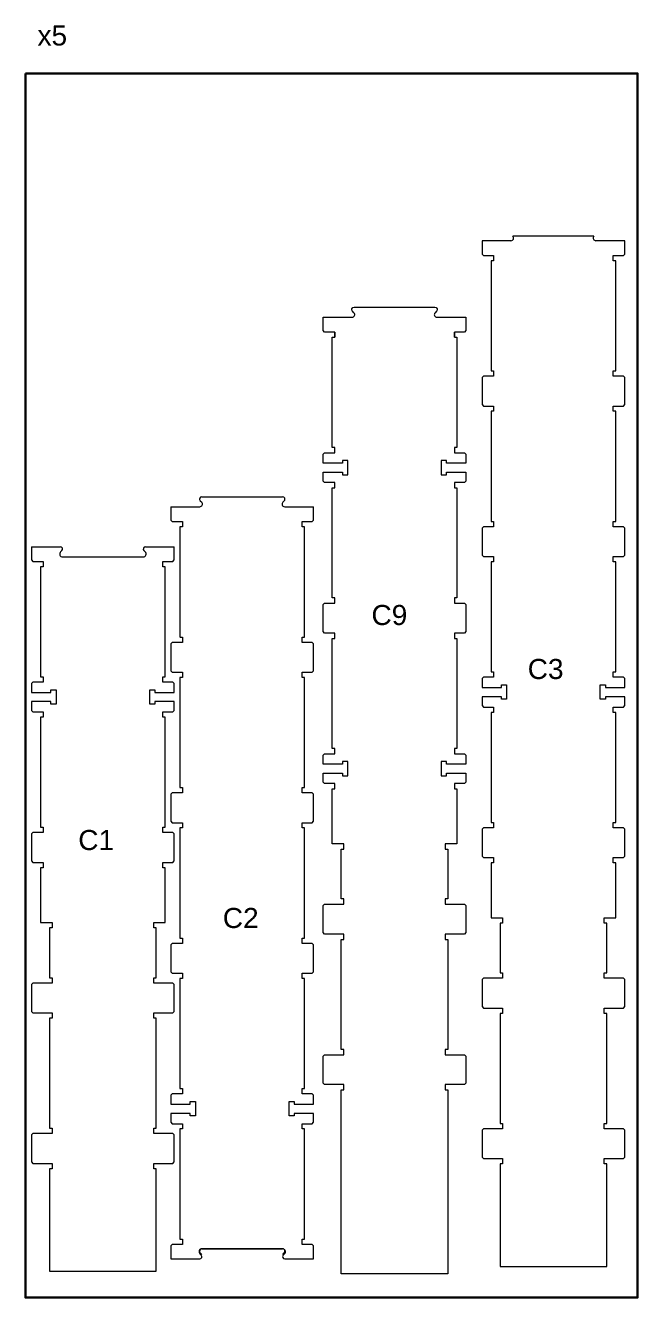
# Model space of a CAD drawing. Header units: millimetres. Extents: x 47343 to 66013, y -73719 to -63321.
# Drawn here: x 60766 to 61986, y -65857 to -63321 of the extents above; entities that cross this region are included whole.
import ezdxf

# ---------------------------------------------------------------- set-up
doc = ezdxf.new("R2010")
doc.units = ezdxf.units.MM
doc.header["$MEASUREMENT"] = 0
doc.layers.add('PLY BOARDS', color=1, linetype='CONTINUOUS', lineweight=30)
doc.layers.add('SHEETS', color=7, linetype='CONTINUOUS', lineweight=5)

msp = doc.modelspace()

# ---------------------------------------------------------------- linework, layer by layer
at = {"layer": 'PLY BOARDS'}
msp.add_lwpolyline([(60766.4, -63417.1), (61986.4, -63417.1), (61986.4, -65857.1), (60766.4, -65857.1)], close=True, dxfattribs=at)
at = {"layer": 'SHEETS'}
for p, q in [((61899.6, -63741.6), (61737.8, -63741.6)), ((61734.1, -63750.6), (61676.5, -63750.6)), ((61676.5, -63750.6), (61676.5, -63777.2)), ((61961, -63750.6), (61903.3, -63750.6)), ((61961, -63777.2), (61961, -63750.6)), ((61676.5, -63777.2), (61679.3, -63780.1)), ((61679.3, -63780.1), (61699.5, -63780.1)), ((61699.5, -63790.6), (61694.5, -63790.6)), ((61694.5, -63790.6), (61694.5, -64010.1)), ((61699.5, -63780.1), (61699.5, -63790.6)), ((61938, -63790.6), (61938, -63780.1)), ((61938, -63780.1), (61958.1, -63780.1)), ((61943, -63790.6), (61938, -63790.6)), ((61943, -64010.1), (61943, -63790.6)), ((61958.1, -63780.1), (61961, -63777.2)), ((61679.3, -64020.6), (61676.5, -64023.4)), ((61676.5, -64023.4), (61676.5, -64077.2)), ((61699.5, -64020.6), (61679.3, -64020.6)), ((61694.5, -64010.1), (61699.5, -64010.1)), ((61699.5, -64010.1), (61699.5, -64020.6)), ((61938, -64020.6), (61938, -64010.1)), ((61938, -64010.1), (61943, -64010.1)), ((61958.1, -64020.6), (61938, -64020.6)), ((61961, -64023.4), (61958.1, -64020.6)), ((61961, -64077.2), (61961, -64023.4)), ((61676.5, -64077.2), (61679.3, -64080.1)), ((61958.1, -64080.1), (61961, -64077.2)), ((61679.3, -64080.1), (61699.5, -64080.1)), ((61699.5, -64090.6), (61694.5, -64090.6)), ((61694.5, -64090.6), (61694.5, -64310.1)), ((61699.5, -64080.1), (61699.5, -64090.6)), ((61938, -64090.6), (61938, -64080.1)), ((61938, -64080.1), (61958.1, -64080.1)), ((61943, -64090.6), (61938, -64090.6)), ((61943, -64310.1), (61943, -64090.6)), ((61114.7, -64269), (61117.7, -64271.9)), ((61118.1, -64260.8), (61278.9, -64260.8)), ((61279.4, -64271.9), (61282.3, -64269)), ((61056.3, -64280.8), (61056.3, -64307.5)), ((61056.3, -64280.8), (61113.9, -64280.8)), ((61283.1, -64280.8), (61340.8, -64280.8)), ((61340.8, -64307.5), (61340.8, -64280.8)), ((61056.3, -64307.5), (61059.1, -64310.3)), ((61059.1, -64310.3), (61079.3, -64310.3)), ((61074.3, -64320.8), (61074.3, -64540.3)), ((61079.3, -64320.8), (61074.3, -64320.8)), ((61079.3, -64310.3), (61079.3, -64320.8)), ((61317.8, -64320.8), (61317.8, -64310.3)), ((61317.8, -64310.3), (61337.9, -64310.3)), ((61322.8, -64320.8), (61317.8, -64320.8)), ((61322.8, -64540.6), (61322.8, -64321.1)), ((61337.9, -64310.3), (61340.8, -64307.5)), ((61679.3, -64320.6), (61676.5, -64323.4)), ((61676.5, -64323.4), (61676.5, -64377.2)), ((61699.5, -64320.6), (61679.3, -64320.6)), ((61694.5, -64310.1), (61699.5, -64310.1)), ((61699.5, -64310.1), (61699.5, -64320.6)), ((61938, -64320.6), (61938, -64310.1)), ((61938, -64310.1), (61943, -64310.1)), ((61958.1, -64320.6), (61938, -64320.6)), ((61961, -64323.4), (61958.1, -64320.6)), ((61961, -64377.2), (61961, -64323.4)), ((60778.6, -64360.8), (60836.2, -64360.8)), ((60778.6, -64360.8), (60778.6, -64386.9)), ((60836.3, -64371), (60839.2, -64368)), ((60840.4, -64380.8), (61001.2, -64380.8)), ((61002.4, -64368), (61005.3, -64371)), ((61005.4, -64360.8), (61063.1, -64360.8)), ((61063.1, -64386.9), (61063.1, -64360.8)), ((61676.5, -64377.2), (61679.3, -64380.1)), ((61679.3, -64380.1), (61699.5, -64380.1)), ((61699.5, -64380.1), (61699.5, -64390.6)), ((61938, -64390.6), (61938, -64380.1)), ((61938, -64380.1), (61958.1, -64380.1)), ((61958.1, -64380.1), (61961, -64377.2)), ((60778.6, -64386.9), (60781.4, -64389.8)), ((60781.4, -64389.8), (60801.6, -64389.8)), ((60796.6, -64400.3), (60796.6, -64619.8)), ((60801.6, -64400.3), (60796.6, -64400.3)), ((60801.6, -64389.8), (60801.6, -64400.3)), ((61040.1, -64400.3), (61040.1, -64389.8)), ((61040.1, -64389.8), (61060.2, -64389.8)), ((61045.1, -64400.3), (61040.1, -64400.3)), ((61045.1, -64619.8), (61045.1, -64400.3)), ((61060.2, -64389.8), (61063.1, -64386.9)), ((61699.5, -64390.6), (61694.5, -64390.6)), ((61694.5, -64390.6), (61694.5, -64610.1)), ((61943, -64390.6), (61938, -64390.6)), ((61943, -64610.1), (61943, -64390.6)), ((61059.1, -64551.1), (61056.3, -64553.9)), ((61056.3, -64553.9), (61056.3, -64607.7)), ((61079.3, -64551.1), (61059.1, -64551.1)), ((61074.3, -64540.6), (61079.3, -64540.6)), ((61079.3, -64540.6), (61079.3, -64551.1)), ((61317.8, -64551.1), (61317.8, -64540.6)), ((61317.8, -64540.6), (61322.8, -64540.6)), ((61337.9, -64551.1), (61317.8, -64551.1)), ((61340.8, -64553.9), (61337.9, -64551.1)), ((61340.8, -64607.7), (61340.8, -64553.9)), ((61056.3, -64607.7), (61059.1, -64610.6)), ((61337.9, -64610.6), (61340.8, -64607.7)), ((61694.5, -64610.1), (61699.5, -64610.1)), ((61699.5, -64610.1), (61699.5, -64620.6)), ((61938, -64620.6), (61938, -64610.1)), ((61938, -64610.1), (61943, -64610.1)), ((60781.4, -64630.3), (60778.6, -64633.1)), ((60778.6, -64633.1), (60778.6, -64650.8)), ((60801.6, -64630.3), (60781.4, -64630.3)), ((60796.6, -64619.8), (60801.6, -64619.8)), ((60801.6, -64619.8), (60801.6, -64630.3)), ((61040.1, -64630.3), (61040.1, -64619.8)), ((61040.1, -64619.8), (61045.1, -64619.8)), ((61060.2, -64630.3), (61040.1, -64630.3)), ((61059.1, -64610.6), (61079.3, -64610.6)), ((61063.1, -64633.1), (61060.2, -64630.3)), ((61063.1, -64650.8), (61063.1, -64633.1)), ((61079.3, -64621.1), (61074.3, -64621.1)), ((61074.3, -64621.1), (61074.3, -64840.6)), ((61079.3, -64610.6), (61079.3, -64621.1)), ((61317.8, -64621.1), (61317.8, -64610.6)), ((61317.8, -64610.6), (61337.9, -64610.6)), ((61322.8, -64621.1), (61317.8, -64621.1)), ((61322.8, -64840.6), (61322.8, -64621.1)), ((61679.3, -64620.6), (61676.5, -64623.4)), ((61676.5, -64623.4), (61676.5, -64641.1)), ((61699.5, -64620.6), (61679.3, -64620.6)), ((61958.1, -64620.6), (61938, -64620.6)), ((61961, -64623.4), (61958.1, -64620.6)), ((61961, -64641.1), (61961, -64623.4)), ((60778.6, -64650.8), (60817.1, -64650.8)), ((60817.1, -64650.8), (60817.1, -64645.8)), ((60817.1, -64645.8), (60827.6, -64645.8)), ((60827.6, -64645.8), (60827.6, -64674.3)), ((61014.1, -64674.3), (61014.1, -64645.8)), ((61014.1, -64645.8), (61024.6, -64645.8)), ((61024.6, -64645.8), (61024.6, -64650.8)), ((61024.6, -64650.8), (61063.1, -64650.8)), ((61676.5, -64641.1), (61715, -64641.1)), ((61715, -64659.6), (61676.5, -64659.6)), ((61676.5, -64659.6), (61676.5, -64677.2)), ((61715, -64641.1), (61715, -64636.1)), ((61715, -64636.1), (61725.5, -64636.1)), ((61715, -64664.6), (61715, -64659.6)), ((61725.5, -64636.1), (61725.5, -64664.6)), ((61912, -64664.6), (61912, -64636.1)), ((61912, -64636.1), (61922.5, -64636.1)), ((61922.5, -64636.1), (61922.5, -64641.1)), ((61922.5, -64641.1), (61961, -64641.1)), ((61961, -64659.6), (61922.5, -64659.6)), ((61922.5, -64659.6), (61922.5, -64664.6)), ((61961, -64677.2), (61961, -64659.6)), ((60817.1, -64669.3), (60778.6, -64669.3)), ((60778.6, -64669.3), (60778.6, -64686.9)), ((60817.1, -64674.3), (60817.1, -64669.3)), ((60827.6, -64674.3), (60817.1, -64674.3)), ((61024.6, -64674.3), (61014.1, -64674.3)), ((61063.1, -64669.3), (61024.6, -64669.3)), ((61024.6, -64669.3), (61024.6, -64674.3)), ((61063.1, -64686.9), (61063.1, -64669.3)), ((61676.5, -64677.2), (61679.3, -64680.1)), ((61679.3, -64680.1), (61699.5, -64680.1)), ((61699.5, -64680.1), (61699.5, -64690.6)), ((61725.5, -64664.6), (61715, -64664.6)), ((61922.5, -64664.6), (61912, -64664.6)), ((61938, -64690.6), (61938, -64680.1)), ((61938, -64680.1), (61958.1, -64680.1)), ((61958.1, -64680.1), (61961, -64677.2)), ((60778.6, -64686.9), (60781.4, -64689.8)), ((60781.4, -64689.8), (60801.6, -64689.8)), ((60801.6, -64700.3), (60796.6, -64700.3)), ((60796.6, -64700.3), (60796.6, -64919.8)), ((60801.6, -64689.8), (60801.6, -64700.3)), ((61040.1, -64700.3), (61040.1, -64689.8)), ((61040.1, -64689.8), (61060.2, -64689.8)), ((61045.1, -64700.3), (61040.1, -64700.3)), ((61045.1, -64919.8), (61045.1, -64700.3)), ((61060.2, -64689.8), (61063.1, -64686.9)), ((61699.5, -64690.6), (61694.5, -64690.6)), ((61694.5, -64690.6), (61694.5, -64910.1)), ((61943, -64690.6), (61938, -64690.6)), ((61943, -64910.1), (61943, -64690.6)), ((61059.1, -64851.1), (61056.3, -64853.9)), ((61056.3, -64853.9), (61056.3, -64907.7)), ((61079.3, -64851.1), (61059.1, -64851.1)), ((61074.3, -64840.6), (61079.3, -64840.6)), ((61079.3, -64840.6), (61079.3, -64851.1)), ((61317.8, -64851.1), (61317.8, -64840.6)), ((61317.8, -64840.6), (61322.8, -64840.6)), ((61337.9, -64851.1), (61317.8, -64851.1)), ((61340.8, -64853.9), (61337.9, -64851.1)), ((61340.8, -64907.7), (61340.8, -64853.9)), ((61056.3, -64907.7), (61059.1, -64910.6)), ((61059.1, -64910.6), (61079.3, -64910.6)), ((61079.3, -64910.6), (61079.3, -64921.1)), ((61317.8, -64921.1), (61317.8, -64910.6)), ((61317.8, -64921.1), (61317.8, -64910.6)), ((61317.8, -64910.6), (61337.9, -64910.6)), ((61337.9, -64910.6), (61340.8, -64907.7)), ((61694.5, -64910.1), (61699.5, -64910.1)), ((61699.5, -64910.1), (61699.5, -64920.6)), ((61938, -64920.6), (61938, -64910.1)), ((61938, -64910.1), (61943, -64910.1)), ((60781.4, -64930.3), (60778.6, -64933.1)), ((60778.6, -64933.1), (60778.6, -64986.9)), ((60801.6, -64930.3), (60781.4, -64930.3)), ((60796.6, -64919.8), (60801.6, -64919.8)), ((60801.6, -64919.8), (60801.6, -64930.3)), ((61040.1, -64930.3), (61040.1, -64919.8)), ((61040.1, -64919.8), (61045.1, -64919.8)), ((61060.2, -64930.3), (61040.1, -64930.3)), ((61063.1, -64933.1), (61060.2, -64930.3)), ((61063.1, -64986.9), (61063.1, -64933.1)), ((61074.3, -64921.1), (61074.3, -65140.6)), ((61079.3, -64921.1), (61074.3, -64921.1)), ((61322.8, -64921.1), (61317.8, -64921.1)), ((61322.8, -64921.1), (61317.8, -64921.1)), ((61322.8, -65140.6), (61322.8, -64921.1)), ((61679.3, -64920.6), (61676.5, -64923.4)), ((61676.5, -64923.4), (61676.5, -64977.2)), ((61699.5, -64920.6), (61679.3, -64920.6)), ((61958.1, -64920.6), (61938, -64920.6)), ((61961, -64923.4), (61958.1, -64920.6)), ((61961, -64977.2), (61961, -64923.4)), ((60778.6, -64986.9), (60781.4, -64989.8)), ((60781.4, -64989.8), (60801.6, -64989.8)), ((60801.6, -64989.8), (60801.6, -65000.3)), ((61040.1, -65000.3), (61040.1, -64989.8)), ((61040.1, -64989.8), (61060.2, -64989.8)), ((61060.2, -64989.8), (61063.1, -64986.9)), ((61676.5, -64977.2), (61679.3, -64980.1)), ((61679.3, -64980.1), (61699.5, -64980.1)), ((61699.5, -64990.6), (61694.5, -64990.6)), ((61694.5, -64990.6), (61694.5, -65100.1)), ((61699.5, -64980.1), (61699.5, -64990.6)), ((61938, -64990.6), (61938, -64980.1)), ((61938, -64980.1), (61958.1, -64980.1)), ((61943, -64990.6), (61938, -64990.6)), ((61943, -65100.1), (61943, -64990.6)), ((61958.1, -64980.1), (61961, -64977.2)), ((60801.6, -65000.3), (60796.6, -65000.3)), ((60796.6, -65000.3), (60796.6, -65109.8)), ((61045.1, -65000.3), (61040.1, -65000.3)), ((61045.1, -65109.8), (61045.1, -65000.3)), ((60796.6, -65109.8), (60819.6, -65109.8)), ((60819.6, -65109.8), (60819.6, -65120.3)), ((61022.1, -65120.3), (61022.1, -65109.8)), ((61022.1, -65109.8), (61045.1, -65109.8)), ((61694.5, -65100.1), (61717.5, -65100.1)), ((61717.5, -65110.6), (61712.5, -65110.6)), ((61712.5, -65110.6), (61712.5, -65210.1)), ((61717.5, -65100.1), (61717.5, -65110.6)), ((61920, -65110.6), (61920, -65100.1)), ((61920, -65100.1), (61943, -65100.1)), ((61925, -65110.6), (61920, -65110.6)), ((61925, -65210.1), (61925, -65110.6)), ((60819.6, -65120.3), (60814.6, -65120.3)), ((60814.6, -65120.3), (60814.6, -65219.8)), ((61027.1, -65120.3), (61022.1, -65120.3)), ((61027.1, -65219.8), (61027.1, -65120.3)), ((61074.3, -65140.6), (61079.3, -65140.6)), ((61079.3, -65140.6), (61079.3, -65151.1)), ((61317.8, -65151.1), (61317.8, -65140.6)), ((61317.8, -65140.6), (61322.8, -65140.6)), ((61059.1, -65151.1), (61056.3, -65153.9)), ((61056.3, -65153.9), (61056.3, -65207.7)), ((61079.3, -65151.1), (61059.1, -65151.1)), ((61337.9, -65151.1), (61317.8, -65151.1)), ((61340.8, -65153.9), (61337.9, -65151.1)), ((61340.8, -65207.7), (61340.8, -65153.9)), ((61056.3, -65207.7), (61059.1, -65210.6)), ((61059.1, -65210.6), (61079.3, -65210.6)), ((61079.3, -65210.6), (61079.3, -65221.1)), ((61317.8, -65221.1), (61317.8, -65210.6)), ((61317.8, -65210.6), (61337.9, -65210.6)), ((61337.9, -65210.6), (61340.8, -65207.7)), ((61712.5, -65210.1), (61717.5, -65210.1)), ((61717.5, -65210.1), (61717.5, -65220.6)), ((61920, -65220.6), (61920, -65210.1)), ((61920, -65210.1), (61925, -65210.1)), ((60781.4, -65230.3), (60778.6, -65233.1)), ((60778.6, -65233.1), (60778.6, -65286.9)), ((60819.6, -65230.3), (60781.4, -65230.3)), ((60814.6, -65219.8), (60819.6, -65219.8)), ((60819.6, -65219.8), (60819.6, -65230.3)), ((61022.1, -65230.3), (61022.1, -65219.8)), ((61022.1, -65219.8), (61027.1, -65219.8)), ((61060.2, -65230.3), (61022.1, -65230.3)), ((61063.1, -65233.1), (61060.2, -65230.3)), ((61063.1, -65286.9), (61063.1, -65233.1)), ((61079.3, -65221.1), (61074.3, -65221.1)), ((61074.3, -65221.1), (61074.3, -65440.6)), ((61322.8, -65221.1), (61317.8, -65221.1)), ((61322.8, -65440.6), (61322.8, -65221.1)), ((61679.3, -65220.6), (61676.5, -65223.4)), ((61676.5, -65223.4), (61676.5, -65277.2)), ((61717.5, -65220.6), (61679.3, -65220.6)), ((61958.1, -65220.6), (61920, -65220.6)), ((61961, -65223.4), (61958.1, -65220.6)), ((61961, -65277.2), (61961, -65223.4)), ((60778.6, -65286.9), (60781.4, -65289.8)), ((60781.4, -65289.8), (60819.6, -65289.8)), ((60819.6, -65289.8), (60819.6, -65300.3)), ((61022.1, -65300.3), (61022.1, -65289.8)), ((61022.1, -65289.8), (61060.2, -65289.8)), ((61060.2, -65289.8), (61063.1, -65286.9)), ((61676.5, -65277.2), (61679.3, -65280.1)), ((61679.3, -65280.1), (61717.5, -65280.1)), ((61717.5, -65290.6), (61712.5, -65290.6)), ((61712.5, -65290.6), (61712.5, -65510.1)), ((61717.5, -65280.1), (61717.5, -65290.6)), ((61920, -65290.6), (61920, -65280.1)), ((61920, -65280.1), (61958.1, -65280.1)), ((61925, -65290.6), (61920, -65290.6)), ((61925, -65510.1), (61925, -65290.6)), ((61958.1, -65280.1), (61961, -65277.2)), ((60819.6, -65300.3), (60814.6, -65300.3)), ((60814.6, -65300.3), (60814.6, -65519.8)), ((61027.1, -65300.3), (61022.1, -65300.3)), ((61027.1, -65519.8), (61027.1, -65300.3)), ((61074.3, -65440.6), (61079.3, -65440.6)), ((61079.3, -65440.6), (61079.3, -65451.1)), ((61317.8, -65451.1), (61317.8, -65440.6)), ((61317.8, -65440.6), (61322.8, -65440.6)), ((61059.1, -65451.1), (61056.3, -65453.9)), ((61056.3, -65453.9), (61056.3, -65471.6)), ((61056.3, -65471.6), (61094.8, -65471.6)), ((61079.3, -65451.1), (61059.1, -65451.1)), ((61094.8, -65471.6), (61094.8, -65466.6)), ((61094.8, -65466.6), (61105.3, -65466.6)), ((61105.3, -65466.6), (61105.3, -65495.1)), ((61291.8, -65495.1), (61291.8, -65466.6)), ((61291.8, -65466.6), (61302.3, -65466.6)), ((61302.3, -65466.6), (61302.3, -65471.6)), ((61302.3, -65471.6), (61340.8, -65471.6)), ((61337.9, -65451.1), (61317.8, -65451.1)), ((61340.8, -65453.9), (61337.9, -65451.1)), ((61340.8, -65471.6), (61340.8, -65453.9)), ((61094.8, -65490.1), (61056.3, -65490.1)), ((61056.3, -65490.1), (61056.3, -65507.7)), ((61094.8, -65495.1), (61094.8, -65490.1)), ((61105.3, -65495.1), (61094.8, -65495.1)), ((61302.3, -65495.1), (61291.8, -65495.1)), ((61340.8, -65490.1), (61302.3, -65490.1)), ((61302.3, -65490.1), (61302.3, -65495.1)), ((61340.8, -65507.7), (61340.8, -65490.1)), ((60814.6, -65519.8), (60819.6, -65519.8)), ((60819.6, -65519.8), (60819.6, -65530.3)), ((61022.1, -65530.3), (61022.1, -65519.8)), ((61022.1, -65519.8), (61027.1, -65519.8)), ((61056.3, -65507.7), (61059.1, -65510.6)), ((61059.1, -65510.6), (61079.3, -65510.6)), ((61074.3, -65521.1), (61074.3, -65740.6)), ((61079.3, -65521.1), (61074.3, -65521.1)), ((61079.3, -65510.6), (61079.3, -65521.1)), ((61317.8, -65521.1), (61317.8, -65510.6)), ((61317.8, -65510.6), (61337.9, -65510.6)), ((61322.8, -65521.1), (61317.8, -65521.1)), ((61322.8, -65740.6), (61322.8, -65521.1)), ((61337.9, -65510.6), (61340.8, -65507.7)), ((61679.3, -65520.6), (61676.5, -65523.4)), ((61717.5, -65520.6), (61679.3, -65520.6)), ((61712.5, -65510.1), (61717.5, -65510.1)), ((61717.5, -65510.1), (61717.5, -65520.6)), ((61920, -65520.6), (61920, -65510.1)), ((61920, -65510.1), (61925, -65510.1)), ((61958.1, -65520.6), (61920, -65520.6)), ((61961, -65523.4), (61958.1, -65520.6)), ((60781.4, -65530.3), (60778.6, -65533.1)), ((60778.6, -65533.1), (60778.6, -65586.9)), ((60819.6, -65530.3), (60781.4, -65530.3)), ((61060.2, -65530.3), (61022.1, -65530.3)), ((61063.1, -65533.1), (61060.2, -65530.3)), ((61063.1, -65586.9), (61063.1, -65533.1)), ((61676.5, -65523.4), (61676.5, -65577.2)), ((61961, -65577.2), (61961, -65523.4)), ((60778.6, -65586.9), (60781.4, -65589.8)), ((60781.4, -65589.8), (60819.6, -65589.8)), ((60819.6, -65589.8), (60819.6, -65600.3)), ((61022.1, -65600.3), (61022.1, -65589.8)), ((61022.1, -65589.8), (61060.2, -65589.8)), ((61060.2, -65589.8), (61063.1, -65586.9)), ((61676.5, -65577.2), (61679.3, -65580.1)), ((61679.3, -65580.1), (61717.5, -65580.1)), ((61717.5, -65590.6), (61712.5, -65590.6)), ((61712.5, -65590.6), (61712.5, -65795.1)), ((61717.5, -65580.1), (61717.5, -65590.6)), ((61920, -65590.6), (61920, -65580.1)), ((61920, -65580.1), (61958.1, -65580.1)), ((61925, -65590.6), (61920, -65590.6)), ((61925, -65795.1), (61925, -65590.6)), ((61958.1, -65580.1), (61961, -65577.2)), ((60819.6, -65600.3), (60814.6, -65600.3)), ((60814.6, -65600.3), (60814.6, -65804.8)), ((61027.1, -65600.3), (61022.1, -65600.3)), ((61027.1, -65804.8), (61027.1, -65600.3)), ((61059.1, -65751.1), (61056.3, -65753.9)), ((61079.3, -65751.1), (61059.1, -65751.1)), ((61074.3, -65740.6), (61079.3, -65740.6)), ((61079.3, -65740.6), (61079.3, -65751.1)), ((61317.8, -65751.1), (61317.8, -65740.6)), ((61317.8, -65740.6), (61322.8, -65740.6)), ((61337.9, -65751.1), (61317.8, -65751.1)), ((61340.8, -65753.9), (61337.9, -65751.1)), ((61056.3, -65753.9), (61056.3, -65780.1)), ((61116.9, -65772.8), (61114, -65769.9)), ((61114.7, -65768.2), (61117.7, -65771.1)), ((61278.9, -65760.1), (61118.1, -65760.1)), ((61118.1, -65760.1), (61278.9, -65760.1)), ((61279.4, -65771.1), (61282.3, -65768.2)), ((61283, -65769.9), (61280.1, -65772.8)), ((61340.8, -65780.1), (61340.8, -65753.9)), ((61056.3, -65780.1), (61113.9, -65780.1)), ((61283.1, -65780.1), (61340.8, -65780.1)), ((61712.5, -65795.1), (61925, -65795.1)), ((60814.6, -65804.8), (61027.1, -65804.8))]:
    msp.add_line(p, q, dxfattribs=at)
msp.add_lwpolyline([(61621.3, -63943.1), (61621.3, -63943.1), (61621.3, -63932.6), (61621.3, -63932.6), (61621.3, -63943.1), (61626.3, -63943.1), (61626.3, -64162.6), (61621.3, -64162.6), (61621.3, -64173.1), (61641.4, -64173.1), (61644.3, -64175.9), (61644.3, -64193.6), (61605.8, -64193.6), (61605.8, -64188.6), (61595.3, -64188.6), (61595.3, -64217.1), (61605.8, -64217.1), (61605.8, -64212.1), (61644.3, -64212.1), (61644.3, -64229.7), (61641.4, -64232.6), (61621.3, -64232.6), (61621.3, -64243.1), (61626.3, -64243.1), (61626.3, -64462.6), (61621.3, -64462.6), (61621.3, -64473.1), (61641.4, -64473.1), (61644.3, -64475.9), (61644.3, -64529.7), (61641.4, -64532.6), (61621.3, -64532.6), (61621.3, -64543.1), (61626.3, -64543.1), (61626.3, -64762.6), (61621.3, -64762.6), (61621.3, -64773.1), (61641.4, -64773.1), (61644.3, -64775.9), (61644.3, -64793.6), (61605.8, -64793.6), (61605.8, -64788.6), (61595.3, -64788.6), (61595.3, -64817.1), (61605.8, -64817.1), (61605.8, -64812.1), (61644.3, -64812.1), (61644.3, -64829.7), (61641.4, -64832.6), (61621.3, -64832.6), (61621.3, -64843.1), (61626.3, -64843.1), (61626.3, -64952.6), (61603.3, -64952.6), (61603.3, -64963.1), (61608.3, -64963.1), (61608.3, -65062.6), (61603.3, -65062.6), (61603.3, -65073.1), (61641.4, -65073.1), (61644.3, -65075.9), (61644.3, -65129.7), (61641.4, -65132.6), (61603.3, -65132.6), (61603.3, -65143.1), (61608.3, -65143.1), (61608.3, -65362.6), (61603.3, -65362.6), (61603.3, -65373.1), (61641.4, -65373.1), (61644.3, -65375.9), (61644.3, -65429.7), (61641.4, -65432.6), (61603.3, -65432.6), (61603.3, -65443.1), (61608.3, -65443.1), (61608.3, -65810.1), (61395.8, -65810.1), (61395.8, -65443.1), (61400.8, -65443.1), (61400.8, -65432.6), (61362.6, -65432.6), (61359.8, -65429.7), (61359.8, -65375.9), (61362.6, -65373.1), (61400.8, -65373.1), (61400.8, -65362.6), (61395.8, -65362.6), (61395.8, -65143.1), (61400.8, -65143.1), (61400.8, -65132.6), (61362.6, -65132.6), (61359.8, -65129.7), (61359.8, -65075.9), (61362.6, -65073.1), (61400.8, -65073.1), (61400.8, -65062.6), (61395.8, -65062.6), (61395.8, -64963.1), (61400.8, -64963.1), (61400.8, -64952.6), (61377.8, -64952.6), (61377.8, -64843.1), (61382.8, -64843.1), (61382.8, -64832.6), (61362.6, -64832.6), (61359.8, -64829.7), (61359.8, -64812.1), (61398.3, -64812.1), (61398.3, -64817.1), (61408.8, -64817.1), (61408.8, -64788.6), (61398.3, -64788.6), (61398.3, -64793.6), (61359.8, -64793.6), (61359.8, -64775.9), (61362.6, -64773.1), (61382.8, -64773.1), (61382.8, -64762.6), (61377.8, -64762.6), (61377.8, -64543.1), (61382.8, -64543.1), (61382.8, -64532.6), (61362.6, -64532.6), (61359.8, -64529.7), (61359.8, -64475.9), (61362.6, -64473.1), (61382.8, -64473.1), (61382.8, -64462.6), (61377.8, -64462.6), (61377.8, -64243.1), (61382.8, -64243.1), (61382.8, -64232.6), (61362.6, -64232.6), (61359.8, -64229.7), (61359.8, -64212.1), (61398.3, -64212.1), (61398.3, -64217.1), (61408.8, -64217.1), (61408.8, -64188.6), (61398.3, -64188.6), (61398.3, -64193.6), (61359.8, -64193.6), (61359.8, -64175.9), (61362.6, -64173.1), (61382.8, -64173.1), (61382.8, -64162.6), (61377.8, -64162.6), (61377.8, -63943.1), (61382.8, -63943.1), (61382.8, -63932.6), (61382.8, -63932.6), (61382.8, -63943.1), (61382.8, -63943.1), (61382.8, -63932.6), (61362.6, -63932.6), (61359.8, -63929.7), (61359.8, -63903.1), (61417.5, -63903.1, 0.668179), (61421.2, -63894.1), (61418.3, -63891.2, -0.668179), (61421.6, -63883.1), (61582.5, -63883.1, -0.668179), (61585.8, -63891.2), (61582.9, -63894.1, 0.668179), (61586.6, -63903.1), (61644.3, -63903.1), (61644.3, -63929.7), (61641.4, -63932.6), (61621.3, -63932.6)], format="xyb", close=True, dxfattribs=at)
for centre, radius, start, end in [((61734.1, -63745.3), 5.25, 270, 45), ((61903.3, -63745.3), 5.25, 135, 270), ((61118.1, -64265.6), 4.75, 90, 225), ((61113.9, -64275.6), 5.25, 270, 45), ((61283.1, -64275.6), 5.25, 135, 270), ((61278.9, -64265.6), 4.75, 315, 90), ((60840.4, -64375), 5.75, 135, 270), ((60836.2, -64365), 4.25, 315, 90), ((61005.4, -64365), 4.25, 90, 225), ((61001.2, -64375), 5.75, 270, 45), ((61118.1, -65765.8), 5.75, 90, 225), ((61118.1, -65764.8), 4.75, 90, 225), ((61113.9, -65775.8), 4.25, 270, 45), ((61283.1, -65775.8), 4.25, 135, 270), ((61278.9, -65764.8), 4.75, 315, 90), ((61278.9, -65765.8), 5.75, 315, 90)]:
    msp.add_arc(centre, radius, start, end, dxfattribs=at)

# ---------------------------------------------------------------- texts
at = {"layer": 'PLY BOARDS', "insert": (60790.5, -63321.4), "char_height": 40, "width": 303.373, "attachment_point": 1}
msp.add_mtext('{\\fArial|b0|i0|c0|p34;x5}', dxfattribs=at)
at = {"layer": 'SHEETS', "char_height": 40, "width": 303.373, "attachment_point": 1}
for s, insert in [('{\\fArial|b0|i0|c0|p34;C9}', (61456.1, -64476.6)), ('{\\fArial|b0|i0|c0|p34;C3}', (61767.5, -64584.2)), ('{\\fArial|b0|i0|c0|p34;C1}', (60871.7, -64925.1)), ('{\\fArial|b0|i0|c0|p34;C2}', (61159.8, -65080.5))]:
    msp.add_mtext(s, dxfattribs=dict(at, insert=insert))

doc.saveas('drawing.dxf')
